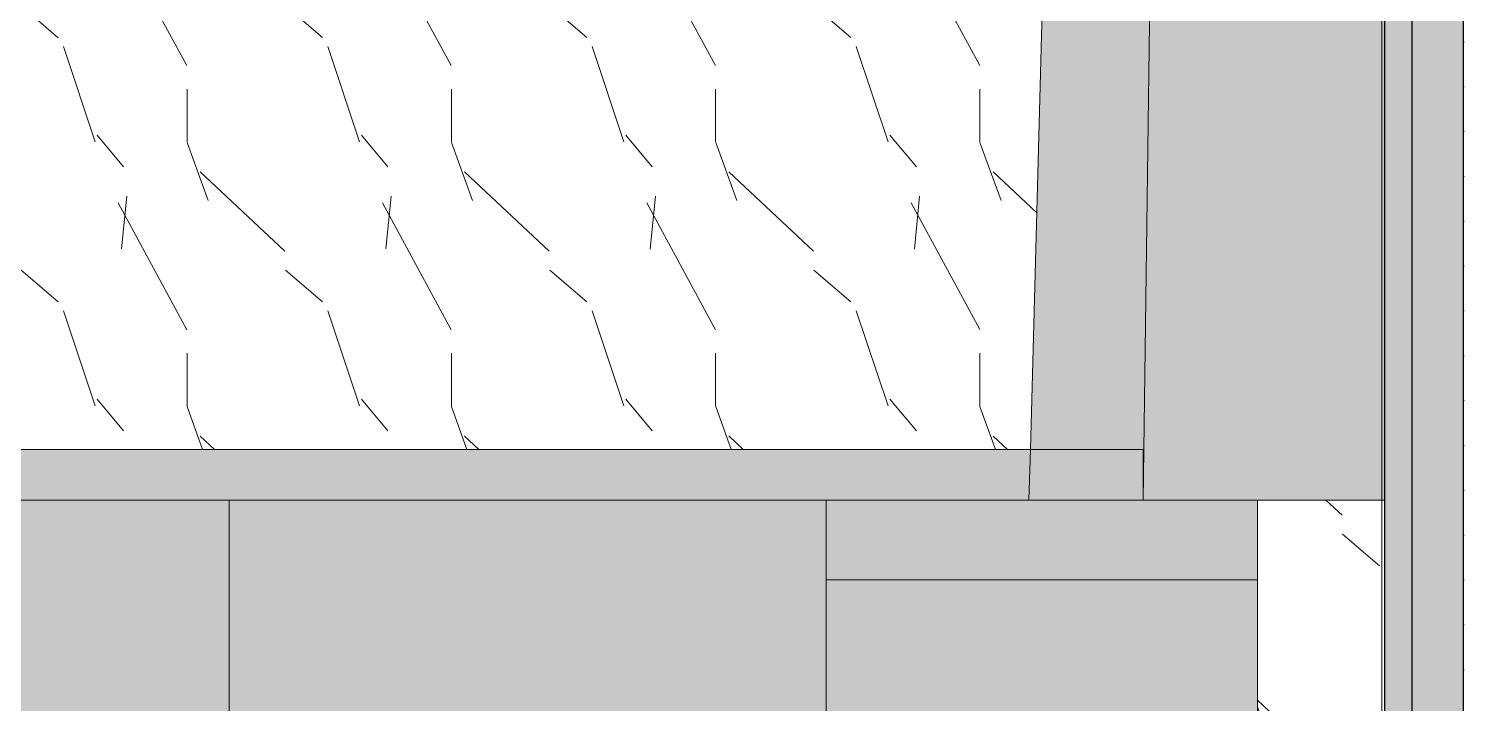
# Model space of a CAD drawing. Header units: millimetres. Extents: x 91786 to 132940, y -1987 to 10096.
# Drawn here: x 128106 to 128671, y 300 to 566 of the extents above; entities that cross this region are included whole.
import ezdxf

# ---------------------------------------------------------------- set-up
doc = ezdxf.new("R2010")
doc.units = ezdxf.units.MM
for name, color, linetype, lineweight in [('A-GENM', 7, 'Continuous', 9), ('A-WALL-PATT', 7, 'Continuous', 9), ('P-SANR-FIXT', 7, 'Continuous', 9)]:
    doc.layers.add(name, color=color, linetype=linetype, lineweight=lineweight)
for name, color, linetype, lineweight, true_color in [('A-WALL-4', 7, 'Continuous', 30, 0x3c3c3c), ('A-WALL-FNSH-2', 7, 'Continuous', 30, 0x3c3c3c), ('I-WALL-1', 7, 'Continuous', 9, 0x787878)]:
    doc.layers.add(name, color=color, linetype=linetype, lineweight=lineweight, true_color=true_color)
doc.layers.add('P-SANR-FIXT-2', color=7, linetype='Continuous', lineweight=9, transparency=0.7)

# ---------------------------------------------------------------- blocks, each defined once
blk = doc.blocks.new('WC Seat_2 with Cistern-Wall Based - SE22-33487382-Развертка 1_66-4')
at = {"layer": 'P-SANR-FIXT'}
for p, q in [((9969, 750), (9969, 380)), ((9969, 750), (9969, 380)), ((9968, 380), (9969, 380)), ((9969, 380), (9968, 380))]:
    blk.add_line(p, q, dxfattribs=at)
blk = doc.blocks.new('WC Seat_2 with Cistern-Wall Based - SE22-V51-Развертка 1_66-4')
at = {"layer": 'P-SANR-FIXT-2'}
blk.add_hatch(color=256, dxfattribs=at).paths.add_polyline_path([(9968, 380), (9969, 380), (9969, 750), (9968, 750), (9968, 483)])
at = {"layer": 'P-SANR-FIXT'}
for p, q in [((9969, 750), (9969, 380)), ((9969, 750), (9969, 380)), ((9968, 380), (9969, 380)), ((9969, 380), (9968, 380))]:
    blk.add_line(p, q, dxfattribs=at)
blk = doc.blocks.new('WC Seat_2 with Cistern-Wall Based - SE22-V52-Развертка 1_66-4')
at = {"layer": 'P-SANR-FIXT-2'}
for points in [[(9874, 380.01), (9878.85, 750), (9839, 750), (9831.94, 483), (9829.82, 400), (9874, 400), (9874, 391.47)], [(9892.67, 380), (9968, 380), (9968, 750), (9878.85, 750), (9874, 380), (9874.7, 380)], [(9426.1, 380), (9501.91, 380), (9501.91, 400), (9371.91, 400), (9371.91, 380), (9425.39, 380)], [(9565.69, 380), (9565.69, 400), (9501.91, 400), (9501.91, 380), (9533.22, 380)], [(9668.83, 380), (9695.69, 380), (9695.69, 400), (9565.69, 400), (9565.69, 380), (9659.03, 380)], [(9784.84, 380), (9829, 380), (9829.57, 400), (9695.69, 400), (9695.69, 380), (9749.1, 380)], [(9829.28, 380), (9874, 380.01), (9874, 400), (9829.57, 400), (9829, 380)], [(9513.91, 234.39), (9749.1, 234.39), (9749.1, 380), (9513.91, 380), (9513.91, 237.03)], [(9749.1, 348.59), (9919, 348.59), (9919, 380), (9749.1, 380), (9749.1, 356.52)], [(9874, 260.36), (9919, 272.71), (9919, 348.59), (9749.1, 348.59), (9749.1, 293.59), (9874, 293.59), (9874, 260.44)]]:
    blk.add_hatch(color=256, dxfattribs=at).paths.add_polyline_path(points)
h = blk.add_hatch(color=256, dxfattribs=at)
h.paths.add_polyline_path([(9352.08, 363.34), (9353.64, 355.83), (9352.76, 360.25), (9352.11, 363.19)])
h.paths.add_polyline_path([(9350.05, 380), (9352.64, 360.96), (9352.3, 363.58), (9350.57, 376.22)])
h.paths.add_polyline_path([(9464.64, 234.35), (9464.64, 234.39), (9513.91, 234.39), (9513.91, 380), (9350.05, 380), (9354.88, 353.12), (9358.25, 343.17), (9357.98, 343.17), (9354.45, 353.98), (9355.68, 348.21), (9359.3, 335.81), (9361.51, 330.2), (9376.53, 301.09), (9382.16, 293.06), (9395.49, 277.53), (9414.88, 259.98), (9435.91, 246.18), (9464.55, 234.37)])
h.paths.add_polyline_path([(9371.07, 310.86), (9364.82, 322.85), (9367.26, 318.03), (9370.17, 312.56)])
h.paths.add_polyline_path([(9354.45, 360.17), (9351.65, 371.99), (9352.98, 366.8), (9354.36, 360.56)])
at = {"layer": 'P-SANR-FIXT'}
for p, q in [((9839, 750), (9829.54, 400)), ((9874, 380), (9878.85, 750)), ((9878.85, 750), (9874, 380)), ((9969, 750), (9969, 380)), ((9969, 750), (9969, 380)), ((9381.8, 400), (9436.91, 400)), ((9468.26, 400), (9409.98, 400)), ((9480.3, 400), (9413.83, 400)), ((9434.94, 400), (9480.3, 400)), ((9436.91, 400), (9501.91, 400)), ((9501.91, 400), (9468.26, 400)), ((9503.78, 400), (9480.3, 400)), ((9480.3, 400), (9503.78, 400)), ((9501.91, 400), (9565.69, 400)), ((9565.69, 400), (9501.91, 400)), ((9695.69, 400), (9503.78, 400)), ((9503.78, 400), (9695.69, 400)), ((9582.66, 400), (9565.69, 400)), ((9565.69, 400), (9615.44, 400)), ((9599.34, 400), (9582.66, 400)), ((9630.69, 400), (9599.34, 400)), ((9615.44, 400), (9630.69, 400)), ((9657.61, 400), (9630.69, 400)), ((9630.69, 400), (9644.83, 400)), ((9644.83, 400), (9668.83, 400)), ((9668.83, 400), (9657.61, 400)), ((9668.83, 400), (9668.83, 400)), ((9829.57, 400), (9695.69, 400)), ((9695.69, 400), (9829.57, 400)), ((9829.54, 400), (9829, 380)), ((9830.71, 400), (9829.57, 400)), ((9829.57, 400), (9830.71, 400)), ((9829.94, 400), (9830.36, 400)), ((9830.36, 400), (9829.94, 400)), ((9830.51, 400), (9874, 400)), ((9831.45, 400), (9830.51, 400)), ((9874, 400), (9830.95, 400)), ((9830.95, 400), (9874, 400)), ((9835, 400), (9831.45, 400)), ((9839.62, 400), (9835, 400)), ((9849.56, 400), (9839.62, 400)), ((9857.07, 400), (9849.56, 400)), ((9867.32, 400), (9857.07, 400)), ((9874, 400), (9867.32, 400)), ((9874, 380), (9874, 400)), ((9874, 400), (9874, 381.84)), ((9434.81, 380), (9467.06, 380)), ((9444.19, 380), (9434.81, 380)), ((9501.91, 380), (9434.89, 380)), ((9434.89, 380), (9501.91, 380)), ((9513.91, 380), (9434.96, 380)), ((9434.96, 380), (9453.58, 380)), ((9434.96, 380), (9503.78, 380)), ((9503.78, 380), (9434.96, 380)), ((9490.7, 380), (9444.19, 380)), ((9453.58, 380), (9513.91, 380)), ((9467.06, 380), (9490.7, 380)), ((9490.7, 380), (9514.71, 380)), ((9514.71, 380), (9490.7, 380)), ((9501.91, 380), (9565.69, 380)), ((9565.69, 380), (9501.91, 380)), ((9695.69, 380), (9503.78, 380)), ((9503.78, 380), (9695.69, 380)), ((9695.69, 380), (9513.91, 380)), ((9513.91, 380), (9695.69, 380)), ((9513.91, 380), (9513.91, 336.64)), ((9513.91, 358.1), (9513.91, 380)), ((9514.71, 380), (9695.69, 380)), ((9695.69, 380), (9514.71, 380)), ((9565.69, 380), (9565.69, 380)), ((9749.1, 380), (9695.69, 380)), ((9695.69, 380), (9749.1, 380)), ((9749.1, 380), (9695.69, 380)), ((9695.69, 380), (9749.1, 380)), ((9749.1, 380), (9695.69, 380)), ((9695.69, 380), (9749.1, 380)), ((9749.1, 380), (9749.1, 356.52)), ((9749.1, 359.12), (9749.1, 380)), ((9749.1, 300.05), (9749.1, 380)), ((9749.1, 380), (9749.1, 342.28)), ((9749.1, 380), (9829, 380)), ((9829, 380), (9749.1, 380)), ((9749.1, 380), (9749.1, 348.59)), ((9749.1, 359.11), (9749.1, 380)), ((9829, 380), (9749.1, 380)), ((9749.1, 380), (9829, 380)), ((9829, 380), (9840.42, 380)), ((9874, 380), (9829, 380)), ((9829, 380), (9874, 380)), ((9874, 380), (9829, 380)), ((9874, 380), (9829, 380)), ((9829, 380), (9874, 380)), ((9840.42, 380), (9860.44, 380)), ((9860.44, 380), (9874, 380)), ((9874, 381.84), (9874, 380)), ((9874, 380), (9919, 380)), ((9919, 380), (9874, 380)), ((9874, 380), (9919, 380)), ((9919, 380), (9874, 380)), ((9919, 380), (9969, 380)), ((9969, 380), (9919, 380)), ((9919, 348.59), (9919, 380)), ((9919, 380), (9919, 348.59)), ((9513.91, 336.64), (9513.91, 358.1)), ((9749.1, 353.87), (9749.1, 359.12)), ((9749.1, 353.88), (9749.1, 359.11)), ((9749.1, 356.52), (9749.1, 299.99)), ((9749.1, 348.59), (9749.1, 353.88)), ((9749.1, 348.53), (9749.1, 353.87)), ((9919, 348.59), (9749.1, 348.59)), ((9919, 348.59), (9749.1, 348.59)), ((9919, 348.59), (9749.1, 348.59)), ((9749.1, 348.59), (9749.1, 342.27)), ((9749.1, 328.38), (9749.1, 348.59)), ((9919, 348.59), (9749.1, 348.59)), ((9749.1, 311.16), (9749.1, 348.53)), ((9919, 273.98), (9919, 348.59)), ((9919, 348.59), (9919, 292.75)), ((9749.1, 342.28), (9749.1, 336.64)), ((9749.1, 342.27), (9749.1, 332.65)), ((9513.91, 336.64), (9513.91, 234.1)), ((9513.91, 240), (9513.91, 336.64)), ((9749.1, 336.64), (9749.1, 332.64)), ((9749.1, 332.65), (9749.1, 321.8)), ((9749.1, 332.64), (9749.1, 321.81)), ((9749.1, 299.97), (9749.1, 328.38)), ((9749.1, 321.81), (9749.1, 312.69)), ((9749.1, 321.8), (9749.1, 312.7)), ((9749.1, 312.7), (9749.1, 302.46)), ((9749.1, 312.69), (9749.1, 302.47)), ((9749.1, 299.99), (9749.1, 311.16)), ((9749.1, 302.47), (9749.1, 300.05)), ((9749.1, 302.46), (9749.1, 299.97))]:
    blk.add_line(p, q, dxfattribs=at)
blk = doc.blocks.new('WC Seat_2 with Cistern-Wall Based - SE22-V53-Развертка 1_66-4')
at = {"layer": 'P-SANR-FIXT'}
for p, q in [((9839, 750), (9829.54, 400)), ((9874, 380), (9878.85, 750)), ((9878.85, 750), (9874, 380)), ((9969, 750), (9969, 380)), ((9969, 750), (9969, 380)), ((9376.53, 400), (9501.91, 400)), ((9389.25, 400), (9503.78, 400)), ((9480.3, 400), (9394.26, 400)), ((9436.91, 400), (9422.77, 400)), ((9452.16, 400), (9436.91, 400)), ((9468.26, 400), (9452.16, 400)), ((9484.94, 400), (9468.26, 400)), ((9503.78, 400), (9480.3, 400)), ((9501.91, 400), (9484.94, 400)), ((9501.91, 400), (9565.69, 400)), ((9565.69, 400), (9501.91, 400)), ((9695.69, 400), (9503.78, 400)), ((9503.78, 400), (9695.69, 400)), ((9565.69, 400), (9694.58, 400)), ((9615.44, 400), (9565.69, 400)), ((9630.69, 400), (9615.44, 400)), ((9694.58, 400), (9630.69, 400)), ((9694.58, 400), (9694.58, 400)), ((9829.57, 400), (9695.69, 400)), ((9695.69, 400), (9829.57, 400)), ((9829.54, 400), (9829, 380)), ((9830.71, 400), (9829.57, 400)), ((9829.57, 400), (9830.71, 400)), ((9829.94, 400), (9830.36, 400)), ((9830.36, 400), (9829.94, 400)), ((9830.51, 400), (9837.4, 400)), ((9831.45, 400), (9830.51, 400)), ((9874, 400), (9830.95, 400)), ((9830.95, 400), (9874, 400)), ((9835, 400), (9831.45, 400)), ((9839.62, 400), (9835, 400)), ((9837.4, 400), (9874, 400)), ((9849.56, 400), (9839.62, 400)), ((9857.07, 400), (9849.56, 400)), ((9867.32, 400), (9857.07, 400)), ((9874, 400), (9867.32, 400)), ((9874, 380), (9874, 400)), ((9874, 400), (9874, 381.84)), ((9434.81, 380), (9490.7, 380)), ((9444.19, 380), (9434.81, 380)), ((9436.91, 380), (9434.89, 380)), ((9434.89, 380), (9452.16, 380)), ((9453.58, 380), (9434.96, 380)), ((9434.96, 380), (9473.15, 380)), ((9434.96, 380), (9503.78, 380)), ((9480.3, 380), (9434.96, 380)), ((9468.26, 380), (9436.91, 380)), ((9514.71, 380), (9444.19, 380)), ((9452.16, 380), (9468.26, 380)), ((9473.15, 380), (9453.58, 380)), ((9484.94, 380), (9468.26, 380)), ((9468.26, 380), (9501.91, 380)), ((9513.91, 380), (9473.15, 380)), ((9473.15, 380), (9513.91, 380)), ((9503.78, 380), (9480.3, 380)), ((9501.91, 380), (9484.94, 380)), ((9490.7, 380), (9514.71, 380)), ((9501.91, 380), (9565.69, 380)), ((9565.69, 380), (9501.91, 380)), ((9695.69, 380), (9503.78, 380)), ((9503.78, 380), (9695.69, 380)), ((9695.69, 380), (9513.91, 380)), ((9513.91, 380), (9695.69, 380)), ((9513.91, 358.1), (9513.91, 380)), ((9513.91, 380), (9513.91, 358.1)), ((9514.71, 380), (9695.69, 380)), ((9695.69, 380), (9514.71, 380)), ((9565.69, 380), (9582.66, 380)), ((9615.44, 380), (9565.69, 380)), ((9582.66, 380), (9615.44, 380)), ((9615.44, 380), (9630.69, 380)), ((9644.83, 380), (9615.44, 380)), ((9630.69, 380), (9657.61, 380)), ((9668.83, 380), (9644.83, 380)), ((9657.61, 380), (9668.83, 380)), ((9668.83, 380), (9678.27, 380)), ((9694.58, 380), (9668.83, 380)), ((9678.27, 380), (9685.8, 380)), ((9685.8, 380), (9694.58, 380)), ((9749.1, 380), (9695.69, 380)), ((9695.69, 380), (9749.1, 380)), ((9749.1, 380), (9695.69, 380)), ((9695.69, 380), (9749.1, 380)), ((9829, 380), (9695.69, 380)), ((9695.69, 380), (9749.1, 380)), ((9749.1, 380), (9749.1, 311.16)), ((9749.1, 359.12), (9749.1, 380)), ((9749.1, 380), (9749.1, 342.28)), ((9749.1, 300.05), (9749.1, 380)), ((9749.1, 380), (9829, 380)), ((9829, 380), (9749.1, 380)), ((9749.1, 380), (9749.1, 348.59)), ((9749.1, 364.24), (9749.1, 380)), ((9749.1, 380), (9829, 380)), ((9829, 380), (9830.27, 380)), ((9830.27, 380), (9829, 380)), ((9829, 380), (9874, 380)), ((9874, 380), (9829, 380)), ((9874, 380), (9829, 380)), ((9829, 380), (9874, 380)), ((9830.27, 380), (9834.09, 380)), ((9849.22, 380), (9830.27, 380)), ((9834.09, 380), (9840.42, 380)), ((9840.42, 380), (9849.22, 380)), ((9849.22, 380), (9860.44, 380)), ((9874, 380), (9849.22, 380)), ((9860.44, 380), (9874, 380)), ((9874, 381.84), (9874, 380)), ((9874, 380), (9919, 380)), ((9919, 380), (9874, 380)), ((9874, 380), (9919, 380)), ((9919, 380), (9874, 380)), ((9919, 380), (9969, 380)), ((9969, 380), (9919, 380)), ((9919, 348.59), (9919, 380)), ((9919, 380), (9919, 348.59)), ((9749.1, 359.11), (9749.1, 364.24)), ((9513.91, 296.79), (9513.91, 358.1)), ((9513.91, 358.1), (9513.91, 336.64)), ((9749.1, 353.87), (9749.1, 359.12)), ((9749.1, 353.88), (9749.1, 359.11)), ((9749.1, 348.59), (9749.1, 353.88)), ((9749.1, 348.53), (9749.1, 353.87)), ((9919, 348.59), (9749.1, 348.59)), ((9919, 348.59), (9749.1, 348.59)), ((9919, 348.59), (9749.1, 348.59)), ((9749.1, 348.59), (9749.1, 342.27)), ((9749.1, 299.97), (9749.1, 348.59)), ((9919, 348.59), (9749.1, 348.59)), ((9749.1, 299.99), (9749.1, 348.53)), ((9919, 272.71), (9919, 348.59)), ((9919, 348.59), (9919, 277.79)), ((9749.1, 342.28), (9749.1, 336.64)), ((9749.1, 342.27), (9749.1, 332.65)), ((9513.91, 336.64), (9513.91, 296.79)), ((9749.1, 336.64), (9749.1, 332.64)), ((9749.1, 332.65), (9749.1, 321.8)), ((9749.1, 332.64), (9749.1, 321.81)), ((9749.1, 321.81), (9749.1, 312.69)), ((9749.1, 321.8), (9749.1, 312.7)), ((9749.1, 312.7), (9749.1, 309.13)), ((9749.1, 312.69), (9749.1, 302.47)), ((9749.1, 311.16), (9749.1, 299.99)), ((9749.1, 309.13), (9749.1, 302.46)), ((9749.1, 302.47), (9749.1, 300.05)), ((9749.1, 302.46), (9749.1, 299.97))]:
    blk.add_line(p, q, dxfattribs=at)
blk = doc.blocks.new('WC Seat_2 with Cistern-Wall Based - SE22-V54-Развертка 1_66-4')
at = {"layer": 'P-SANR-FIXT'}
for p, q in [((9839, 750), (9829.54, 400)), ((9874, 380), (9878.85, 750)), ((9878.85, 750), (9874, 380)), ((9969, 750), (9969, 380)), ((9969, 750), (9969, 380)), ((9323.88, 400), (9503.78, 400)), ((9376.53, 400), (9501.91, 400)), ((9503.78, 400), (9389.25, 400)), ((9501.91, 400), (9389.32, 400)), ((9501.91, 400), (9565.69, 400)), ((9565.69, 400), (9501.91, 400)), ((9695.69, 400), (9503.78, 400)), ((9503.78, 400), (9874, 400)), ((9565.69, 400), (9657.61, 400)), ((9599.34, 400), (9565.69, 400)), ((9615.44, 400), (9599.34, 400)), ((9630.69, 400), (9615.44, 400)), ((9644.83, 400), (9630.69, 400)), ((9668.83, 400), (9644.83, 400)), ((9657.61, 400), (9695.69, 400)), ((9695.69, 400), (9668.83, 400)), ((9829.57, 400), (9695.69, 400)), ((9829.54, 400), (9829, 380)), ((9830.71, 400), (9829.57, 400)), ((9829.94, 400), (9830.36, 400)), ((9831.45, 400), (9829.94, 400)), ((9830.51, 400), (9874, 400)), ((9874, 400), (9830.95, 400)), ((9835, 400), (9831.45, 400)), ((9837.4, 400), (9835, 400)), ((9839.62, 400), (9837.4, 400)), ((9849.46, 400), (9839.62, 400)), ((9857.07, 400), (9849.46, 400)), ((9867.32, 400), (9857.07, 400)), ((9874, 400), (9867.32, 400)), ((9874, 380), (9874, 400)), ((9874, 400), (9874, 381.84)), ((9503.78, 380), (9323.88, 380)), ((9367.2, 380), (9467.06, 380)), ((9501.91, 380), (9376.53, 380)), ((9376.53, 380), (9501.91, 380)), ((9444.19, 380), (9434.81, 380)), ((9513.91, 380), (9434.96, 380)), ((9434.96, 380), (9513.91, 380)), ((9434.96, 380), (9480.3, 380)), ((9490.7, 380), (9444.19, 380)), ((9467.06, 380), (9514.71, 380)), ((9480.3, 380), (9503.78, 380)), ((9514.71, 380), (9490.7, 380)), ((9501.91, 380), (9565.69, 380)), ((9565.69, 380), (9501.91, 380)), ((9749.1, 380), (9503.78, 380)), ((9503.78, 380), (9695.69, 380)), ((9749.1, 380), (9513.91, 380)), ((9513.91, 380), (9695.69, 380)), ((9513.91, 380), (9513.91, 234.1)), ((9513.91, 296.79), (9513.91, 380)), ((9514.71, 380), (9749.1, 380)), ((9695.69, 380), (9514.71, 380)), ((9565.69, 380), (9565.69, 380)), ((9749.1, 380), (9695.69, 380)), ((9695.69, 380), (9749.1, 380)), ((9695.69, 380), (9749.1, 380)), ((9749.1, 380), (9749.1, 356.52)), ((9749.1, 359.12), (9749.1, 380)), ((9749.1, 300.05), (9749.1, 380)), ((9749.1, 380), (9749.1, 342.28)), ((9749.1, 380), (9919, 380)), ((9829, 380), (9749.1, 380)), ((9749.1, 380), (9749.1, 348.59)), ((9749.1, 359.11), (9749.1, 380)), ((9874, 380), (9749.1, 380)), ((9749.1, 380), (9829, 380)), ((9829, 380), (9830.27, 380)), ((9874, 380), (9829, 380)), ((9874, 380), (9829, 380)), ((9829, 380), (9874, 380)), ((9830.27, 380), (9860.44, 380)), ((9860.44, 380), (9874, 380)), ((9874, 381.84), (9874, 380)), ((9874, 380), (9919, 380)), ((9969, 380), (9874, 380)), ((9919, 380), (9874, 380)), ((9919, 380), (9969, 380)), ((9919, 348.59), (9919, 380)), ((9919, 380), (9919, 348.59)), ((9749.1, 353.87), (9749.1, 359.12)), ((9749.1, 353.88), (9749.1, 359.11)), ((9749.1, 356.52), (9749.1, 299.99)), ((9749.1, 348.59), (9749.1, 353.88)), ((9749.1, 348.53), (9749.1, 353.87)), ((9919, 348.59), (9749.1, 348.59)), ((9919, 348.59), (9749.1, 348.59)), ((9919, 348.59), (9749.1, 348.59)), ((9749.1, 348.59), (9749.1, 342.27)), ((9749.1, 328.38), (9749.1, 348.59)), ((9919, 348.59), (9749.1, 348.59)), ((9749.1, 221.21), (9749.1, 348.53)), ((9919, 272.71), (9919, 348.59)), ((9919, 348.59), (9919, 272.71)), ((9749.1, 342.28), (9749.1, 332.64)), ((9749.1, 342.27), (9749.1, 332.65)), ((9749.1, 332.65), (9749.1, 321.8)), ((9749.1, 332.64), (9749.1, 321.81)), ((9749.1, 309.13), (9749.1, 328.38)), ((9749.1, 321.81), (9749.1, 312.69)), ((9749.1, 321.8), (9749.1, 312.7)), ((9749.1, 312.7), (9749.1, 302.46)), ((9749.1, 312.69), (9749.1, 302.47)), ((9749.1, 291.19), (9749.1, 309.13)), ((9749.1, 302.47), (9749.1, 294.06)), ((9749.1, 302.46), (9749.1, 299.97))]:
    blk.add_line(p, q, dxfattribs=at)
blk = doc.blocks.new('131_Сантехническая перегородка 6 - СП-1-30839354-Развертка 1_66-4')
at = {"layer": 'A-GENM'}
h = blk.add_hatch(dxfattribs=at)
h.set_pattern_fill('FP_30', color=256, style=0, pattern_type=2)
h.set_pattern_definition([(108.435, (8388.465, 0), (-104.12513, 208.25044), [39.513, -289.76]), (139.399, (8375.97, 37.485), (-624.75285, 520.62186), [19.2, -940.786]), (136.848, (8465.517, 49.98), (-1561.885053, 1457.739081), [45.673, -2237.967]), (109.983, (8432.197, 81.218), (-312.373483, 833.000664), [24.375, -1194.377]), (90, (8423.87, 0), (-104.125, 104.125), [20.825, -83.3]), (118.443, (8423.867, 20.825), (728.876327, -1353.623754), [56.841, -2785.217]), (84.289, (8396.795, 70.805), (-104.131824, -937.12419), [20.929, -1025.515]), (129.806, (8398.877, 91.63), (416.50377, -520.62198), [16.265, -796.977])])
h.paths.add_polyline_path([(9175.07, 100), (9464.64, 100), (9464.64, 207.45), (9449.41, 211.61), (9422.66, 223.92), (9405.76, 234.53), (9389.45, 247.93), (9379.59, 256.11), (9364.27, 273.61), (9353.5, 288.71), (9345.29, 302.96), (9336.79, 321.81), (9334.66, 327.68), (9329.21, 345.85), (9328.1, 350.76), (9325.99, 362.89), (9323.88, 382.53), (9323.88, 400), (9829.57, 400), (9836.65, 657.69), (9839, 757.59), (9839, 790), (9904, 790), (9904, 795), (9904.71, 797.57), (9907.23, 799.53), (9909.77, 800), (9935.01, 799.73), (9936.56, 799.24), (9938.33, 797.4), (9939, 794.06), (9939, 790), (9968, 790), (9968, 1550), (9966.3, 1562.94), (9961.3, 1575), (9953.36, 1585.36), (9943, 1593.3), (9930.94, 1598.3), (9918, 1600), (9168, 1600), (9168.06, 209.98), (9172.29, 208.39), (9173.21, 207.55), (9174.51, 205.68), (9175.07, 202.93), (9175.07, 112.82)])
h.paths.add_polyline_path([(9874, 100), (9896.68, 100), (9896.53, 202.93), (9897.6, 206.37), (9900.57, 208.82), (9903.82, 209.79), (9911.65, 209.96), (9914.89, 209.74), (9918.66, 208.41), (9921.01, 206.37), (9922.08, 202.93), (9922.08, 100), (9968, 100), (9968, 380), (9919, 380), (9919, 272.71), (9874, 260.36), (9874, 116.88)])
h.paths.add_polyline_path([(9619, 577.5), (9612.3, 578.53), (9612.05, 578.6), (9608.79, 579.95), (9605.09, 582.32), (9602.83, 584.39), (9600.23, 587.63), (9598.02, 591.87), (9597.6, 592.5), (9481.5, 592.46), (9481.5, 590.5), (9478, 590.5), (9478, 592.49), (9476.44, 595.32), (9475.85, 597.41), (9475.63, 600.94), (9476.15, 604.01), (9477.49, 606.72), (9478, 607.51), (9478, 609.5), (9481.5, 609.5), (9481.5, 607.5), (9490.5, 607.5), (9490.5, 667.44), (9609.5, 667.4), (9609.5, 620.34), (9613.75, 621.88), (9619, 622.5), (9625.7, 621.47), (9625.95, 621.4), (9629.21, 620.05), (9632.91, 617.68), (9635.17, 615.61), (9637.65, 612.59), (9639.98, 608.13), (9640.86, 605.04), (9641.22, 603.52), (9641.49, 599.23), (9640.75, 594.24), (9640.4, 593.05), (9639.05, 589.79), (9636.44, 585.79), (9634.62, 583.83), (9632.07, 581.7), (9629.09, 579.9), (9624.25, 578.12), (9623.09, 577.98)])
for p, q in [((9968, 380), (9968, 790)), ((9968, 100), (9968, 380))]:
    blk.add_line(p, q, dxfattribs=at)

msp = doc.modelspace()

# ---------------------------------------------------------------- hatches: boundary and pattern name
at = {"layer": 'A-WALL-PATT'}
h = msp.add_hatch(dxfattribs=at)
h.set_pattern_fill('FP_25', color=256, style=0, pattern_type=2)
h.set_pattern_definition([(90, (128301.9, 0), (-600, 4e-14), []), (180, (128301.9, 0), (-7e-14, -600), [])])
h.paths.add_polyline_path([(127966.67, 0), (127966.64, 36.39), (128101.9, 0.23), (128101.9, 0), (128135.54, 0), (128135.54, 100), (127845.97, 100), (127845.97, 32.93), (127848.47, 32.93), (127848.47, 10), (127855.5, 10), (127855.5, 0), (127966.64, 0)])
h.paths.add_polyline_path([(126802.29, 0), (127101.9, 0), (127101.9, 500), (126761.9, 500), (126761.9, 399.13), (126797.97, 264.79), (126761.9, 264.75), (126761.9, 0)])
h.paths.add_polyline_path([(127701.9, 0), (127806.29, 0), (127806.29, 10), (127813.32, 10.1), (127813.32, 32.93), (127815.82, 32.93), (127815.82, 202.93), (127816.77, 206.11), (127817.73, 207.62), (127818.37, 208.24), (127820.5, 209.27), (127822.9, 210), (127822.9, 1650), (127838.9, 1650), (127838.9, 1600), (128588.9, 1600), (128601.84, 1598.3), (128613.9, 1593.3), (128624.25, 1585.36), (128632.2, 1575), (128637.19, 1562.94), (128638.9, 1550), (128638.9, 790), (128639.9, 790), (128639.9, 1800), (126761.9, 1800), (126761.9, 1700), (127452.15, 1700), (127452.15, 600), (127701.9, 600), (127701.9, 399.13), (127737.97, 264.79), (127701.9, 264.75), (127701.9, 10)])
h.paths.add_polyline_path([(128420, 0), (128555.59, 0), (128555.59, 10), (128562.63, 10), (128562.63, 32.93), (128565.13, 32.93), (128565.13, 100), (128544.9, 100), (128544.9, 0.71), (128420, 0.71)])
h.paths.add_polyline_path([(128639.9, 0), (128639.9, 380), (128638.9, 380), (128638.9, 100), (128595.27, 100), (128595.27, 32.93), (128597.77, 32.93), (128597.77, 10), (128604.81, 10), (128604.81, 0), (128638.9, 0)])
at = {"layer": 'I-WALL-1'}
h = msp.add_hatch(dxfattribs=at)
h.set_pattern_fill('FP_22', color=256, style=0, pattern_type=2)
h.set_pattern_definition([(45, (127032.287, 0), (-8.838835, 8.838835), [])])
h.paths.add_polyline_path([(128671.4, -5.16), (128671.4, 3900), (128670.9, 3900), (128670.9, -5.16)])
h = msp.add_hatch(dxfattribs=at)
h.set_pattern_fill('FP_24', color=256, style=0, pattern_type=2)
h.set_pattern_definition([(0, (127032.287, 0), (30.48, 7.62), [2.515, -20.345, 2.515, -20.345, -121.92]), (0, (127032.287, 0), (30.48, 7.62), [-45.72, 2.515, -43.205, 2.515, -20.345, -53.34]), (0, (127032.287, 0), (30.48, 7.62), [-114.3, 2.515, -12.725, 2.515, -35.585]), (120, (127043.717, 3.81), (-21.839114, 22.586454), [2.515, -20.345, 2.515, -20.345, -121.92]), (120, (127043.717, 3.81), (-21.839114, 22.586454), [-45.72, 2.515, -43.205, 2.515, -20.345, -53.34]), (120, (127043.717, 3.81), (-21.839114, 22.586454), [-114.3, 2.515, -12.725, 2.515, -35.585]), (240, (127047.527, 19.05), (-8.640886, -30.206454), [2.515, -20.345, 2.515, -20.345, -121.92]), (240, (127047.527, 19.05), (-8.640886, -30.206454), [-45.72, 2.515, -43.205, 2.515, -20.345, -53.34]), (240, (127047.527, 19.05), (-8.640886, -30.206454), [-114.3, 2.515, -12.725, 2.515, -35.585])])
h.paths.add_polyline_path([(128650.9, 0), (128670.9, 0), (128670.9, 3470), (128650.9, 3470), (128650.9, 116.88)])
msp.add_hatch(color=256, dxfattribs=at).paths.add_polyline_path([(128639.9, 0), (128650.9, 0), (128650.9, 1800), (128639.9, 1800), (128639.9, 100)])

# ---------------------------------------------------------------- linework, layer by layer
at = {"layer": 'A-WALL-4'}
msp.add_line((128670.9, 3900), (128670.9, -5.16), dxfattribs=at)
at = {"layer": 'A-WALL-FNSH-2'}
for p, q in [((128650.9, 0), (128650.9, 3450)), ((128639.9, 1800), (128639.9, 0))]:
    msp.add_line(p, q, dxfattribs=at)

# ---------------------------------------------------------------- block references
at = {"layer": 'A-GENM'}
msp.add_blockref('131_Сантехническая перегородка 6 - СП-1-30839354-Развертка 1_66-4', (118670.9, 0), dxfattribs=at)
at = {"layer": 'P-SANR-FIXT'}
for name in ['WC Seat_2 with Cistern-Wall Based - SE22-V52-Развертка 1_66-4', 'WC Seat_2 with Cistern-Wall Based - SE22-V53-Развертка 1_66-4', 'WC Seat_2 with Cistern-Wall Based - SE22-V54-Развертка 1_66-4', 'WC Seat_2 with Cistern-Wall Based - SE22-33487382-Развертка 1_66-4', 'WC Seat_2 with Cistern-Wall Based - SE22-V51-Развертка 1_66-4']:
    msp.add_blockref(name, (118670.9, 0), dxfattribs=at)

doc.saveas('drawing.dxf')
